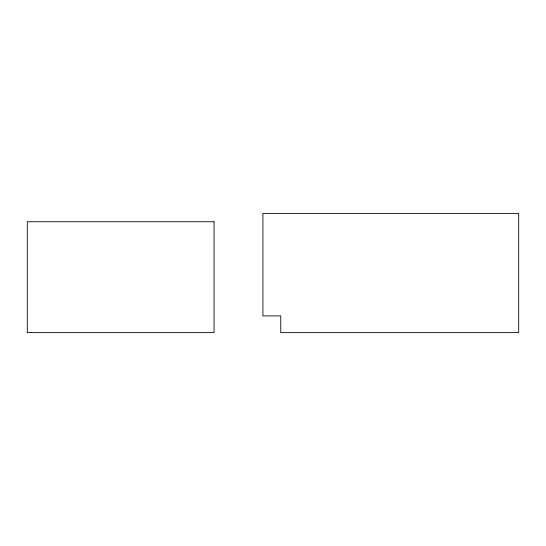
<?xml version="1.0" encoding="UTF-8"?>
<svg xmlns="http://www.w3.org/2000/svg" width="546" height="546" viewBox="0 0 546 546"><rect width="100%" height="100%" fill="white"/><g stroke="black" fill="none" stroke-linecap="round" stroke-linejoin="round"><path stroke-width="0.82" d="M518.7 213.39L262.919 213.39L262.919 315.895L280.767 315.895L280.767 332.61L518.7 332.61L518.7 213.39M214.059 221.744L27.3 221.744L27.3 332.61L214.059 332.61L214.059 221.744"/></g></svg>
